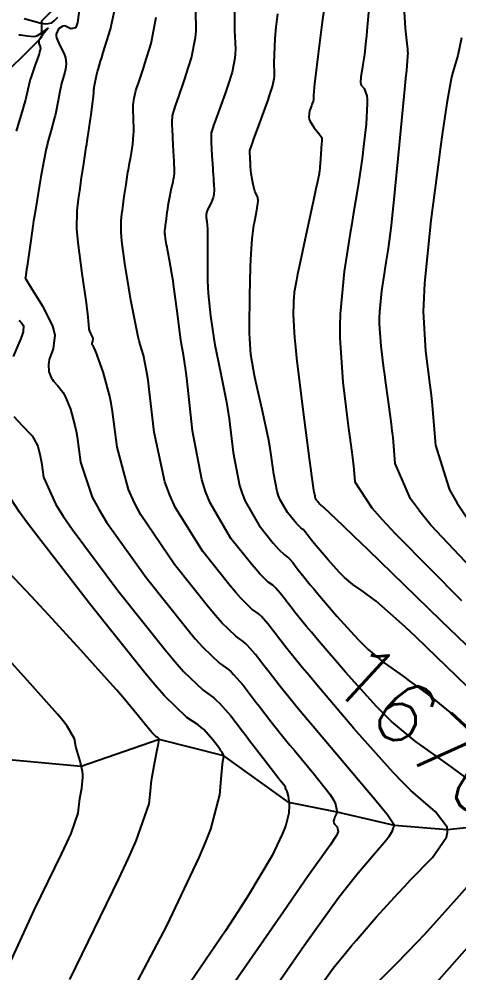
# Model space of a CAD drawing. Header units: metres. Extents: x 837117 to 838477, y 1189012 to 1191015.
# Drawn here: x 837701.7 to 837728.6, y 1189650.9 to 1189709.4 of the extents above; entities that cross this region are included whole.
import ezdxf

# ---------------------------------------------------------------- set-up
doc = ezdxf.new("R2010")
doc.units = ezdxf.units.M
doc.header["$LTSCALE"] = 0.3
doc.layers.add('COTAS 10', color=1, linetype='Continuous')
doc.layers.add('COTAS INT', color=252, linetype='Continuous')
doc.layers.add('DRENAJE', color=5, linetype='Continuous', lineweight=25)
doc.styles.get("Standard").update_dxf_attribs({"font": 'simplex.shx'})

msp = doc.modelspace()

# ---------------------------------------------------------------- linework, layer by layer
at = {"layer": 'COTAS 10'}
for points, elevation in [([(837729.877, 1189662.232), (837728.174, 1189663.486), (837727.736, 1189663.804), (837727.313, 1189664.11), (837725.907, 1189665.111), (837724.454, 1189666.318), (837724.001, 1189666.754), (837723.526, 1189667.234), (837721.628, 1189669.335), (837719.91, 1189671.355), (837719.549, 1189671.784), (837719.237, 1189672.157), (837718.524, 1189673.032), (837718.428, 1189673.157), (837718.152, 1189673.515), (837718.056, 1189673.64), (837717.962, 1189673.762), (837717.646, 1189674.171), (837717.351, 1189674.512), (837717.271, 1189674.59), (837717.191, 1189674.661), (837716.909, 1189674.859), (837716.389, 1189675.361), (837716.16, 1189675.623), (837715.894, 1189675.939), (837714.627, 1189677.527), (837713.348, 1189679.718), (837713.075, 1189680.414), (837712.837, 1189681.149), (837712.271, 1189684.129), (837711.982, 1189686.808), (837711.919, 1189687.354), (837711.863, 1189687.815), (837711.722, 1189688.773), (837711.606, 1189689.428), (837711.565, 1189689.699), (837711.521, 1189690.008), (837711.332, 1189691.446), (837711.132, 1189692.953), (837711.081, 1189693.306), (837711.032, 1189693.631), (837710.87, 1189694.571), (837710.741, 1189695.237), (837710.712, 1189695.388), (837710.687, 1189695.525), (837710.623, 1189695.903), (837710.59, 1189696.149), (837710.584, 1189696.203), (837710.581, 1189696.251), (837710.58, 1189696.375), (837710.601, 1189696.54), (837710.61, 1189696.614), (837710.622, 1189696.7), (837710.675, 1189697.112), (837710.731, 1189697.535), (837710.744, 1189697.628), (837710.755, 1189697.71), (837710.785, 1189697.921), (837710.827, 1189698.155), (837710.846, 1189698.252), (837710.868, 1189698.363), (837710.973, 1189698.88), (837711.078, 1189699.402), (837711.1, 1189699.516), (837711.119, 1189699.617), (837711.162, 1189699.872), (837711.165, 1189700.24), (837711.159, 1189700.413), (837711.15, 1189700.617), (837711.093, 1189701.609), (837711.041, 1189702.616), (837711.035, 1189702.829), (837711.033, 1189703.014), (837711.057, 1189703.444), (837711.147, 1189703.779), (837711.187, 1189703.904), (837711.233, 1189704.043), (837711.452, 1189704.661), (837711.727, 1189705.447), (837711.809, 1189705.693), (837711.893, 1189705.95), (837712.217, 1189706.977), (837712.457, 1189708.212), (837712.489, 1189708.6), (837712.505, 1189709.008), (837712.437, 1189710.65)], 1670), ([(837730.365, 1189674.632), (837726.858, 1189678.338), (837726.179, 1189679.188), (837726.162, 1189679.214), (837725.626, 1189679.962), (837724.681, 1189682.121), (837724.546, 1189683.711), (837724.503, 1189684.126), (837724.458, 1189684.53), (837724.278, 1189685.898), (837724.089, 1189687.211), (837724.038, 1189687.581), (837723.989, 1189687.952), (837723.816, 1189689.316), (837723.721, 1189690.675), (837723.72, 1189691.044), (837723.73, 1189691.411), (837723.857, 1189692.708), (837724.041, 1189693.88), (837724.086, 1189694.168), (837724.13, 1189694.439), (837724.268, 1189695.284), (837724.448, 1189696.709), (837724.517, 1189697.346), (837724.595, 1189698.087), (837724.949, 1189701.641), (837725.277, 1189705.05), (837725.338, 1189705.702), (837725.387, 1189706.226), (837725.459, 1189707.061), (837725.452, 1189707.072), (837725.451, 1189707.076), (837725.451, 1189707.081), (837725.453, 1189707.102), (837725.457, 1189707.138), (837725.459, 1189707.151), (837725.46, 1189707.166), (837725.464, 1189707.233), (837725.457, 1189707.377), (837725.451, 1189707.44), (837725.444, 1189707.513), (837725.405, 1189707.861), (837725.351, 1189708.408), (837725.334, 1189708.606), (837725.317, 1189708.824), (837725.249, 1189709.78)], 1680), ([(837708.338, 1189649.302), (837710.7, 1189653.793), (837712.682, 1189657.983), (837713.07, 1189658.906), (837713.388, 1189659.726), (837713.953, 1189661.831), (837714.048, 1189663.018), (837714.069, 1189663.259), (837714.088, 1189663.462), (837714.137, 1189663.881), (837714.165, 1189664.037), (837714.17, 1189664.075), (837714.174, 1189664.11), (837714.182, 1189664.219), (837714.08, 1189664.425), (837714.016, 1189664.523), (837713.936, 1189664.638), (837713.518, 1189665.198), (837712.957, 1189665.818), (837712.787, 1189665.971), (837712.611, 1189666.115), (837711.922, 1189666.567), (837710.565, 1189667.878), (837709.966, 1189668.564), (837709.272, 1189669.389), (837705.961, 1189673.538), (837702.786, 1189677.663), (837702.178, 1189678.475), (837701.687, 1189679.143), (837700.892, 1189680.362)], 1660), ([(837723.623, 1189650.341), (837724.762, 1189651.495), (837726.065, 1189652.835), (837726.456, 1189653.253), (837726.861, 1189653.691), (837728.436, 1189655.443), (837729.92, 1189657.124)], 1670)]:
    msp.add_lwpolyline(points, dxfattribs=dict(at, elevation=elevation))
at = {"layer": 'COTAS INT'}
for points, elevation in [([(837715.205, 1189646.962), (837718.415, 1189651.595), (837719.111, 1189652.588), (837719.723, 1189653.455), (837721.238, 1189655.541), (837722.17, 1189656.732), (837722.415, 1189657.035), (837722.654, 1189657.327), (837723.472, 1189658.283), (837724.107, 1189659.023), (837724.231, 1189659.177), (837724.333, 1189659.309), (837724.515, 1189659.607), (837724.555, 1189659.754), (837724.567, 1189659.792), (837724.58, 1189659.828), (837724.628, 1189659.95), (837724.186, 1189660.607), (837723.889, 1189660.981), (837723.517, 1189661.439), (837721.543, 1189663.784), (837719.432, 1189666.27), (837718.974, 1189666.816), (837718.571, 1189667.301), (837717.572, 1189668.536), (837716.96, 1189669.33), (837716.801, 1189669.537), (837716.647, 1189669.737), (837716.127, 1189670.411), (837715.642, 1189670.971), (837715.51, 1189671.099), (837715.379, 1189671.216), (837714.914, 1189671.542), (837714.059, 1189672.368), (837713.683, 1189672.799), (837713.245, 1189673.319), (837711.16, 1189675.931), (837709.116, 1189678.971), (837708.704, 1189679.761), (837708.358, 1189680.529), (837707.668, 1189683.115), (837707.382, 1189685.308), (837707.291, 1189685.828), (837707.196, 1189686.311), (837706.81, 1189687.738), (837706.465, 1189688.696), (837706.395, 1189688.883), (837706.336, 1189689.034), (837706.218, 1189689.298), (837706.179, 1189689.341), (837706.17, 1189689.354), (837706.162, 1189689.368), (837706.138, 1189689.422), (837706.133, 1189689.489), (837706.136, 1189689.511), (837706.141, 1189689.534), (837706.176, 1189689.629), (837706.189, 1189689.751), (837706.182, 1189689.791), (837706.169, 1189689.834), (837706.08, 1189690.013), (837705.983, 1189690.227), (837705.964, 1189690.293), (837705.95, 1189690.361), (837705.928, 1189690.631), (837705.865, 1189691.284), (837705.824, 1189691.595), (837705.774, 1189691.961), (837705.509, 1189693.754), (837705.264, 1189695.658), (837705.226, 1189696.095), (837705.201, 1189696.493), (837705.218, 1189697.607), (837705.303, 1189698.316), (837705.32, 1189698.459), (837705.365, 1189698.822), (837705.411, 1189699.136), (837705.435, 1189699.301), (837705.465, 1189699.499), (837705.616, 1189700.499), (837705.768, 1189701.494), (837705.798, 1189701.69), (837705.823, 1189701.852), (837705.871, 1189702.15), (837705.91, 1189702.401), (837705.928, 1189702.533), (837705.951, 1189702.693), (837706.061, 1189703.494), (837706.167, 1189704.3), (837706.187, 1189704.461), (837706.203, 1189704.597), (837706.224, 1189704.863), (837706.237, 1189705.03), (837706.248, 1189705.102), (837706.261, 1189705.185), (837706.335, 1189705.579), (837706.418, 1189705.978), (837706.437, 1189706.065), (837706.456, 1189706.14), (837706.509, 1189706.327), (837706.65, 1189706.769), (837706.724, 1189707.006), (837706.813, 1189707.293), (837707.26, 1189708.742), (837707.655, 1189710.622)], 1666), ([(837714.846, 1189710.341), (837714.849, 1189708.656), (837714.897, 1189707.511), (837714.886, 1189707.226), (837714.864, 1189706.956), (837714.696, 1189706.094), (837714.434, 1189705.278), (837714.352, 1189705.036), (837714.266, 1189704.787), (837713.923, 1189703.828), (837713.621, 1189702.995), (837713.561, 1189702.824), (837713.512, 1189702.68), (837713.418, 1189702.376), (837713.409, 1189702.082), (837713.413, 1189701.944), (837713.419, 1189701.781), (837713.463, 1189700.988), (837713.514, 1189700.186), (837713.525, 1189700.018), (837713.534, 1189699.873), (837713.555, 1189699.542), (837713.566, 1189699.336), (837713.57, 1189699.269), (837713.573, 1189699.199), (837713.588, 1189698.909), (837713.57, 1189698.592), (837713.552, 1189698.505), (837713.53, 1189698.417), (837713.406, 1189698.102), (837713.271, 1189697.827), (837713.243, 1189697.766), (837713.217, 1189697.71), (837713.157, 1189697.563), (837713.126, 1189697.468), (837713.12, 1189697.445), (837713.114, 1189697.424), (837713.1, 1189697.361), (837713.104, 1189697.27), (837713.109, 1189697.231), (837713.115, 1189697.186), (837713.153, 1189696.973), (837713.188, 1189696.481), (837713.192, 1189696.26), (837713.195, 1189696.003), (837713.184, 1189694.767), (837713.197, 1189693.317), (837713.215, 1189692.925), (837713.237, 1189692.536), (837713.369, 1189691.165), (837713.573, 1189689.788), (837713.641, 1189689.395), (837713.716, 1189688.998), (837714.029, 1189687.521), (837714.353, 1189685.878), (837714.435, 1189685.376), (837714.513, 1189684.854), (837714.764, 1189682.797), (837715.148, 1189680.778), (837715.309, 1189680.28), (837715.494, 1189679.809), (837716.36, 1189678.325), (837717.219, 1189677.249), (837717.399, 1189677.035), (837717.554, 1189676.857), (837717.906, 1189676.517), (837718.097, 1189676.383), (837718.151, 1189676.335), (837718.206, 1189676.282), (837718.405, 1189676.052), (837718.619, 1189675.774), (837718.683, 1189675.692), (837718.748, 1189675.607), (837719, 1189675.28), (837719.483, 1189674.687), (837719.652, 1189674.488), (837719.695, 1189674.435), (837719.939, 1189674.144), (837721.103, 1189672.775), (837722.388, 1189671.352), (837722.71, 1189671.027), (837723.017, 1189670.732), (837724.001, 1189669.914), (837724.954, 1189669.236), (837725.24, 1189669.029), (837725.537, 1189668.813), (837726.691, 1189667.964), (837728.046, 1189666.872), (837728.47, 1189666.504), (837728.914, 1189666.107)], 1672), ([(837720.368, 1189710.343), (837720.215, 1189709.177), (837719.961, 1189707.231), (837719.771, 1189705.716), (837719.736, 1189705.413), (837719.709, 1189705.161), (837719.674, 1189704.668), (837719.681, 1189704.517), (837719.679, 1189704.479), (837719.676, 1189704.443), (837719.654, 1189704.329), (837719.602, 1189704.174), (837719.58, 1189704.112), (837719.555, 1189704.043), (837719.439, 1189703.723), (837719.398, 1189703.337), (837719.42, 1189703.226), (837719.457, 1189703.112), (837719.713, 1189702.686), (837719.999, 1189702.33), (837720.055, 1189702.26), (837720.101, 1189702.204), (837720.183, 1189702.105), (837720.184, 1189701.942), (837720.18, 1189701.845), (837720.173, 1189701.725), (837720.131, 1189701.104), (837720.083, 1189700.474), (837720.073, 1189700.348), (837720.064, 1189700.243), (837720.044, 1189700.041), (837720.034, 1189699.976), (837720.031, 1189699.957), (837720.017, 1189699.873), (837719.896, 1189699.296), (837719.823, 1189698.955), (837719.733, 1189698.536), (837719.267, 1189696.371), (837718.797, 1189694.169), (837718.705, 1189693.727), (837718.629, 1189693.357), (837718.494, 1189692.626), (837718.469, 1189692.255), (837718.463, 1189692.112), (837718.457, 1189691.952), (837718.438, 1189691.227), (837718.517, 1189689.829), (837718.574, 1189689.244), (837718.644, 1189688.573), (837719.024, 1189685.438), (837719.415, 1189682.431), (837719.493, 1189681.842), (837719.558, 1189681.359), (837719.685, 1189680.493), (837719.72, 1189680.33), (837719.727, 1189680.29), (837719.734, 1189680.252), (837719.751, 1189680.133), (837719.769, 1189680.037), (837719.777, 1189680.013), (837719.785, 1189679.991), (837719.827, 1189679.92), (837719.868, 1189679.869), (837719.876, 1189679.859), (837719.884, 1189679.85), (837719.9, 1189679.834), (837719.909, 1189679.828), (837719.912, 1189679.825), (837719.915, 1189679.823), (837719.924, 1189679.812), (837719.934, 1189679.799), (837719.952, 1189679.775), (837719.975, 1189679.747), (837719.985, 1189679.735), (837719.997, 1189679.721), (837720.053, 1189679.656), (837720.114, 1189679.588), (837720.129, 1189679.573), (837720.144, 1189679.559), (837720.191, 1189679.52), (837720.236, 1189679.487), (837720.25, 1189679.478), (837720.264, 1189679.467), (837720.319, 1189679.427), (837721.448, 1189678.341), (837722.14, 1189677.672), (837722.996, 1189676.843), (837727.455, 1189672.517), (837732.057, 1189668.099)], 1676), ([(837705.377, 1189710.185), (837705.237, 1189709.131), (837705.18, 1189708.952), (837705.115, 1189708.823), (837704.818, 1189708.763), (837704.491, 1189708.921), (837704.407, 1189708.928), (837704.327, 1189708.919), (837704.065, 1189708.755), (837703.932, 1189708.434), (837703.934, 1189708.326), (837703.953, 1189708.21), (837704.16, 1189707.725), (837704.412, 1189707.226), (837704.458, 1189707.102), (837704.494, 1189706.984), (837704.541, 1189706.609), (837704.503, 1189706.274), (837704.485, 1189706.181), (837704.464, 1189706.088), (837704.362, 1189705.75), (837704.239, 1189705.332), (837704.205, 1189705.188), (837704.17, 1189705.031), (837704.044, 1189704.364), (837703.901, 1189703.632), (837703.856, 1189703.434), (837703.809, 1189703.238), (837703.618, 1189702.549), (837703.421, 1189701.834), (837703.37, 1189701.622), (837703.321, 1189701.404), (837703.153, 1189700.565), (837702.996, 1189699.682), (837702.953, 1189699.437), (837702.911, 1189699.191), (837702.757, 1189698.298), (837702.596, 1189697.301), (837702.548, 1189696.989), (837702.499, 1189696.662), (837702.311, 1189695.354), (837702.151, 1189694.217), (837702.119, 1189693.998), (837702.093, 1189693.821), (837702.047, 1189693.527), (837702.038, 1189693.507), (837702.037, 1189693.503), (837702.035, 1189693.498), (837702.032, 1189693.487), (837702.033, 1189693.476), (837702.034, 1189693.473), (837702.035, 1189693.469), (837702.041, 1189693.454), (837702.048, 1189693.439), (837702.05, 1189693.436), (837702.052, 1189693.434), (837702.058, 1189693.427), (837702.063, 1189693.423), (837702.065, 1189693.421), (837702.067, 1189693.42), (837702.074, 1189693.415), (837702.239, 1189693.154), (837702.34, 1189692.991), (837702.465, 1189692.79), (837703.117, 1189691.736), (837703.704, 1189690.543), (837703.788, 1189690.254), (837703.838, 1189689.983), (837703.738, 1189689.151), (837703.503, 1189688.498), (837703.469, 1189688.339), (837703.448, 1189688.19), (837703.482, 1189687.73), (837703.641, 1189687.357), (837703.698, 1189687.262), (837703.76, 1189687.171), (837704.033, 1189686.873), (837704.339, 1189686.489), (837704.423, 1189686.345), (837704.506, 1189686.183), (837704.804, 1189685.459), (837705.076, 1189684.452), (837705.144, 1189684.112), (837705.207, 1189683.745), (837705.41, 1189682.197), (837706.135, 1189680.067), (837706.528, 1189679.333), (837707.006, 1189678.535), (837709.427, 1189675.133), (837711.921, 1189672.009), (837712.444, 1189671.387), (837712.894, 1189670.871), (837713.917, 1189669.884), (837714.473, 1189669.494), (837714.63, 1189669.354), (837714.788, 1189669.201), (837715.367, 1189668.531), (837715.989, 1189667.725), (837716.174, 1189667.485), (837716.364, 1189667.238), (837717.096, 1189666.288), (837717.962, 1189665.195), (837718.237, 1189664.859), (837718.527, 1189664.507), (837719.701, 1189663.114), (837720.694, 1189661.847), (837720.869, 1189661.575), (837721.002, 1189661.337), (837721.124, 1189660.763), (837720.993, 1189660.463), (837720.966, 1189660.398), (837720.943, 1189660.341), (837720.894, 1189660.199), (837720.917, 1189660.092), (837720.939, 1189660.057), (837720.968, 1189660.019), (837721.128, 1189659.859), (837721.187, 1189659.579), (837721.151, 1189659.464), (837721.093, 1189659.333), (837720.695, 1189658.727), (837719.316, 1189656.789), (837718.64, 1189655.819), (837717.835, 1189654.66), (837713.863, 1189648.909)], 1664), ([(837723.061, 1189709.987), (837722.945, 1189708.624), (837722.916, 1189708.307), (837722.887, 1189708.016), (837722.794, 1189707.185), (837722.708, 1189706.573), (837722.685, 1189706.421), (837722.662, 1189706.277), (837722.579, 1189705.818), (837722.56, 1189705.456), (837722.577, 1189705.373), (837722.604, 1189705.298), (837722.779, 1189705.087), (837722.942, 1189704.653), (837722.96, 1189704.437), (837722.966, 1189704.18), (837722.893, 1189702.904), (837722.724, 1189701.37), (837722.67, 1189700.95), (837722.614, 1189700.531), (837722.386, 1189699.038), (837722.109, 1189697.348), (837722.022, 1189696.805), (837721.931, 1189696.231), (837721.563, 1189693.886), (837721.309, 1189691.291), (837721.289, 1189690.559), (837721.292, 1189689.82), (837721.482, 1189687.101), (837721.769, 1189684.762), (837721.831, 1189684.263), (837721.887, 1189683.828), (837722.026, 1189682.794), (837722.112, 1189682.146), (837722.133, 1189681.955), (837722.153, 1189681.758), (837722.217, 1189681.005), (837723.253, 1189679.411), (837723.886, 1189678.684), (837724.67, 1189677.834), (837724.776, 1189677.728), (837728.748, 1189673.732)], 1678), ([(837701.959, 1189709.376), (837702.927, 1189709.121), (837703.126, 1189709.085), (837703.296, 1189709.063), (837703.659, 1189709.113), (837703.817, 1189709.258), (837703.896, 1189709.337), (837704.021, 1189709.475)], 1664), ([(837719.8, 1189649.691), (837720.891, 1189651.194), (837721.719, 1189652.228), (837721.993, 1189652.557), (837722.288, 1189652.905), (837723.516, 1189654.316), (837724.872, 1189655.811), (837725.247, 1189656.212), (837725.621, 1189656.606), (837726.97, 1189657.983), (837727.817, 1189659.225), (837727.874, 1189659.536), (837727.854, 1189659.831), (837727.145, 1189660.776), (837725.643, 1189662.078), (837725.124, 1189662.598), (837724.561, 1189663.188), (837722.319, 1189665.709), (837722.153, 1189665.895), (837719.882, 1189668.567), (837719.404, 1189669.134), (837718.991, 1189669.627), (837718.048, 1189670.784), (837717.556, 1189671.423), (837717.428, 1189671.588), (837717.304, 1189671.749), (837717.227, 1189671.85), (837716.886, 1189672.291), (837716.497, 1189672.741), (837716.391, 1189672.845), (837716.285, 1189672.939), (837715.911, 1189673.201), (837715.224, 1189673.864), (837714.921, 1189674.211), (837714.57, 1189674.629), (837712.894, 1189676.729), (837711.225, 1189679.407), (837710.879, 1189680.19), (837710.582, 1189680.991), (837709.927, 1189684.032), (837709.625, 1189686.677), (837709.551, 1189687.228), (837709.481, 1189687.701), (837709.263, 1189688.751), (837709.066, 1189689.407), (837709.009, 1189689.631), (837708.951, 1189689.872), (837708.732, 1189690.896), (837708.504, 1189692.123), (837708.439, 1189692.494), (837708.374, 1189692.877), (837708.136, 1189694.371), (837707.953, 1189695.734), (837707.922, 1189696.035), (837707.901, 1189696.302), (837707.899, 1189696.991), (837707.952, 1189697.428), (837707.965, 1189697.537), (837707.978, 1189697.64), (837708.02, 1189697.967), (837708.071, 1189698.335), (837708.09, 1189698.464), (837708.11, 1189698.605), (837708.201, 1189699.21), (837708.297, 1189699.825), (837708.322, 1189699.971), (837708.345, 1189700.108), (837708.422, 1189700.515), (837708.494, 1189700.902), (837708.514, 1189701.025), (837708.535, 1189701.155), (837708.611, 1189701.683), (837708.666, 1189702.27), (837708.673, 1189702.437), (837708.676, 1189702.607), (837708.658, 1189703.236), (837708.639, 1189703.823), (837708.641, 1189703.965), (837708.647, 1189704.099), (837708.696, 1189704.512), (837708.782, 1189704.879), (837708.812, 1189704.984), (837708.844, 1189705.092), (837708.98, 1189705.494), (837709.189, 1189706.108), (837709.267, 1189706.349), (837709.353, 1189706.621), (837709.738, 1189707.859), (837710.051, 1189709.468)], 1668), ([(837729.074, 1189668.475), (837725.955, 1189671.475), (837725.305, 1189672.088), (837724.747, 1189672.607), (837723.505, 1189673.695), (837722.9, 1189674.14), (837722.745, 1189674.253), (837722.595, 1189674.362), (837722.096, 1189674.717), (837721.58, 1189675.145), (837721.42, 1189675.3), (837721.251, 1189675.47), (837720.578, 1189676.216), (837719.968, 1189676.933), (837719.84, 1189677.085), (837719.729, 1189677.217), (837719.476, 1189677.527), (837719.344, 1189677.699), (837719.31, 1189677.743), (837719.277, 1189677.786), (837719.165, 1189677.932), (837719.06, 1189678.053), (837719.032, 1189678.08), (837719.003, 1189678.105), (837718.903, 1189678.176), (837718.719, 1189678.354), (837718.637, 1189678.447), (837718.543, 1189678.559), (837718.093, 1189679.122), (837717.64, 1189679.9), (837717.543, 1189680.147), (837717.458, 1189680.408), (837717.258, 1189681.465), (837717.073, 1189682.77), (837716.999, 1189683.187), (837716.915, 1189683.628), (837716.53, 1189685.423), (837716.151, 1189687.128), (837716.071, 1189687.512), (837716.002, 1189687.859), (837715.842, 1189688.797), (837715.779, 1189689.766), (837715.77, 1189690.132), (837715.766, 1189690.541), (837715.783, 1189692.374), (837715.831, 1189694.197), (837715.846, 1189694.6), (837715.862, 1189694.96), (837715.925, 1189695.893), (837716.007, 1189696.537), (837716.034, 1189696.714), (837716.063, 1189696.891), (837716.186, 1189697.525), (837716.278, 1189698.054), (837716.287, 1189698.165), (837716.29, 1189698.26), (837716.243, 1189698.475), (837716.148, 1189698.657), (837716.121, 1189698.731), (837716.093, 1189698.816), (837715.99, 1189699.209), (837715.9, 1189699.658), (837715.882, 1189699.778), (837715.866, 1189699.895), (837715.829, 1189700.304), (837715.813, 1189700.627), (837715.81, 1189700.692), (837715.807, 1189700.745), (837715.802, 1189700.846), (837715.798, 1189700.9), (837715.797, 1189700.923), (837715.795, 1189700.951), (837715.787, 1189701.082), (837715.78, 1189701.211), (837715.779, 1189701.238), (837715.778, 1189701.26), (837715.78, 1189701.308), (837715.876, 1189701.58), (837715.936, 1189701.744), (837716.01, 1189701.946), (837716.395, 1189702.995), (837716.805, 1189704.126), (837716.894, 1189704.379), (837716.974, 1189704.606), (837717.175, 1189705.212), (837717.27, 1189705.699), (837717.282, 1189705.853), (837717.289, 1189706.014), (837717.262, 1189706.662), (837717.331, 1189708.161), (837717.398, 1189708.859), (837717.485, 1189709.68)], 1674), ([(837701.641, 1189708.388), (837701.753, 1189708.389), (837702.159, 1189708.321), (837702.559, 1189708.287), (837702.668, 1189708.309), (837702.777, 1189708.345), (837703.162, 1189708.589), (837703.4, 1189708.78), (837703.415, 1189708.784), (837703.409, 1189708.766), (837703.203, 1189708.521), (837702.94, 1189708.183), (837702.897, 1189708.106), (837702.867, 1189708.036), (837702.866, 1189707.846), (837702.932, 1189707.714), (837702.945, 1189707.681), (837702.954, 1189707.65), (837702.967, 1189707.551), (837702.91, 1189707.334), (837702.876, 1189707.228), (837702.835, 1189707.103), (837702.618, 1189706.485), (837702.388, 1189705.808), (837702.339, 1189705.645), (837702.295, 1189705.493), (837702.189, 1189705.03), (837702.039, 1189704.4), (837701.968, 1189704.142), (837701.885, 1189703.847), (837701.477, 1189702.478)], 1662), ([(837728.738, 1189708.209), (837728.507, 1189707.12), (837728.204, 1189706.094), (837728.129, 1189705.782), (837728.057, 1189705.459), (837727.831, 1189704.196), (837727.56, 1189702.28), (837727.46, 1189701.545), (837727.349, 1189700.721), (837726.862, 1189697.008), (837726.472, 1189693.17), (837726.423, 1189692.268), (837726.4, 1189691.435), (837726.53, 1189689.003), (837726.805, 1189686.915), (837726.873, 1189686.298), (837726.938, 1189685.665), (837727.144, 1189683.238), (837727.842, 1189681.015), (837727.998, 1189680.514), (837728.471, 1189679.693), (837729.047, 1189678.843)], 1682), ([(837701.639, 1189690.882), (837701.713, 1189690.819), (837701.742, 1189690.792), (837701.777, 1189690.758), (837701.935, 1189690.573), (837701.898, 1189690.184), (837701.84, 1189689.995), (837701.764, 1189689.78), (837701.761, 1189689.772), (837701.3, 1189688.674)], 1662), ([(837701.342, 1189685), (837701.847, 1189684.448), (837701.88, 1189684.415), (837702.341, 1189683.944), (837702.451, 1189683.807), (837702.548, 1189683.669), (837702.798, 1189683.18), (837702.957, 1189682.593), (837702.996, 1189682.395), (837703.033, 1189682.181), (837703.151, 1189681.28), (837703.911, 1189679.605), (837704.353, 1189678.904), (837704.896, 1189678.099), (837707.694, 1189674.335), (837710.596, 1189670.699), (837711.205, 1189669.976), (837711.729, 1189669.374), (837712.92, 1189668.225), (837713.568, 1189667.772), (837713.75, 1189667.609), (837713.934, 1189667.43), (837714.608, 1189666.651), (837715.332, 1189665.712), (837715.547, 1189665.433), (837715.768, 1189665.146), (837716.62, 1189664.041), (837717.353, 1189663.09), (837717.5, 1189662.901), (837717.622, 1189662.744), (837717.86, 1189662.444), (837717.919, 1189662.364), (837717.929, 1189662.346), (837717.937, 1189662.33), (837717.94, 1189662.286), (837717.937, 1189662.248), (837717.94, 1189662.236), (837717.945, 1189662.223), (837717.976, 1189662.168), (837718.025, 1189662.065), (837718.04, 1189662.021), (837718.057, 1189661.971), (837718.123, 1189661.736), (837718.173, 1189661.406), (837718.179, 1189661.297), (837718.181, 1189661.179), (837718.162, 1189660.69), (837717.983, 1189659.965), (837717.885, 1189659.698), (837717.765, 1189659.404), (837717.158, 1189658.103), (837715.703, 1189655.666), (837715.049, 1189654.655), (837714.287, 1189653.498), (837710.625, 1189648.103)], 1662), ([(837704.758, 1189650.514), (837707.77, 1189656.682), (837708.351, 1189657.944), (837708.823, 1189659.012), (837709.613, 1189661.262), (837709.714, 1189662.257), (837709.751, 1189662.536), (837709.792, 1189662.816), (837709.972, 1189663.836), (837710.137, 1189664.673), (837710.168, 1189664.838), (837710.193, 1189664.973), (837710.234, 1189665.217), (837710.207, 1189665.275), (837710.19, 1189665.293), (837710.169, 1189665.311), (837710.057, 1189665.382), (837709.806, 1189665.621), (837709.698, 1189665.745), (837709.572, 1189665.894), (837708.976, 1189666.64), (837708.002, 1189667.814), (837707.639, 1189668.232), (837707.234, 1189668.692), (837705.435, 1189670.689), (837703.451, 1189672.851), (837702.93, 1189673.415), (837702.421, 1189673.964), (837700.688, 1189675.819)], 1658), ([(837700.721, 1189650.694), (837702.61, 1189654.797), (837704.262, 1189658.18), (837704.581, 1189658.872), (837704.84, 1189659.458), (837705.273, 1189660.692), (837705.332, 1189661.257), (837705.355, 1189661.422), (837705.38, 1189661.59), (837705.494, 1189662.227), (837705.559, 1189662.883), (837705.553, 1189663.064), (837705.537, 1189663.244), (837705.393, 1189663.891), (837705.213, 1189664.49), (837705.174, 1189664.641), (837705.14, 1189664.785), (837705.055, 1189665.249), (837704.606, 1189666.026), (837704.342, 1189666.368), (837704.016, 1189666.764), (837702.337, 1189668.651), (837700.463, 1189670.711)], 1656), ([(837730.164, 1189653.67), (837727.049, 1189650.139)], 1672)]:
    msp.add_lwpolyline(points, dxfattribs=dict(at, elevation=elevation))
at = {"layer": 'DRENAJE'}
for p, q in [((837710.234, 1189665.217), (837705.465, 1189663.567)), ((837714.182, 1189664.219), (837710.234, 1189665.217)), ((837718.176, 1189661.352), (837714.182, 1189664.219)), ((837705.465, 1189663.567), (837700.593, 1189663.997)), ((837721.124, 1189660.763), (837718.176, 1189661.352)), ((837724.628, 1189659.95), (837721.124, 1189660.763)), ((837732.573, 1189660.17), (837727.864, 1189659.684)), ((837727.864, 1189659.684), (837724.628, 1189659.95))]:
    msp.add_line(p, q, dxfattribs=at)
msp.add_polyline3d([(837701.048, 1189706.252, 0), (837702.047, 1189707.251, 0), (837703.047, 1189708.251, 0), (837703.047, 1189709.251, 0), (837704.047, 1189710.25, 0)], dxfattribs=at)

# ---------------------------------------------------------------- texts
at = {"layer": 'COTAS 10', "insert": (837720.382, 1189668.781, 1670), "char_height": 3.8, "attachment_point": 7, "rotation": 317.40673}
msp.add_mtext('1670', dxfattribs=at)

doc.saveas('drawing.dxf')
